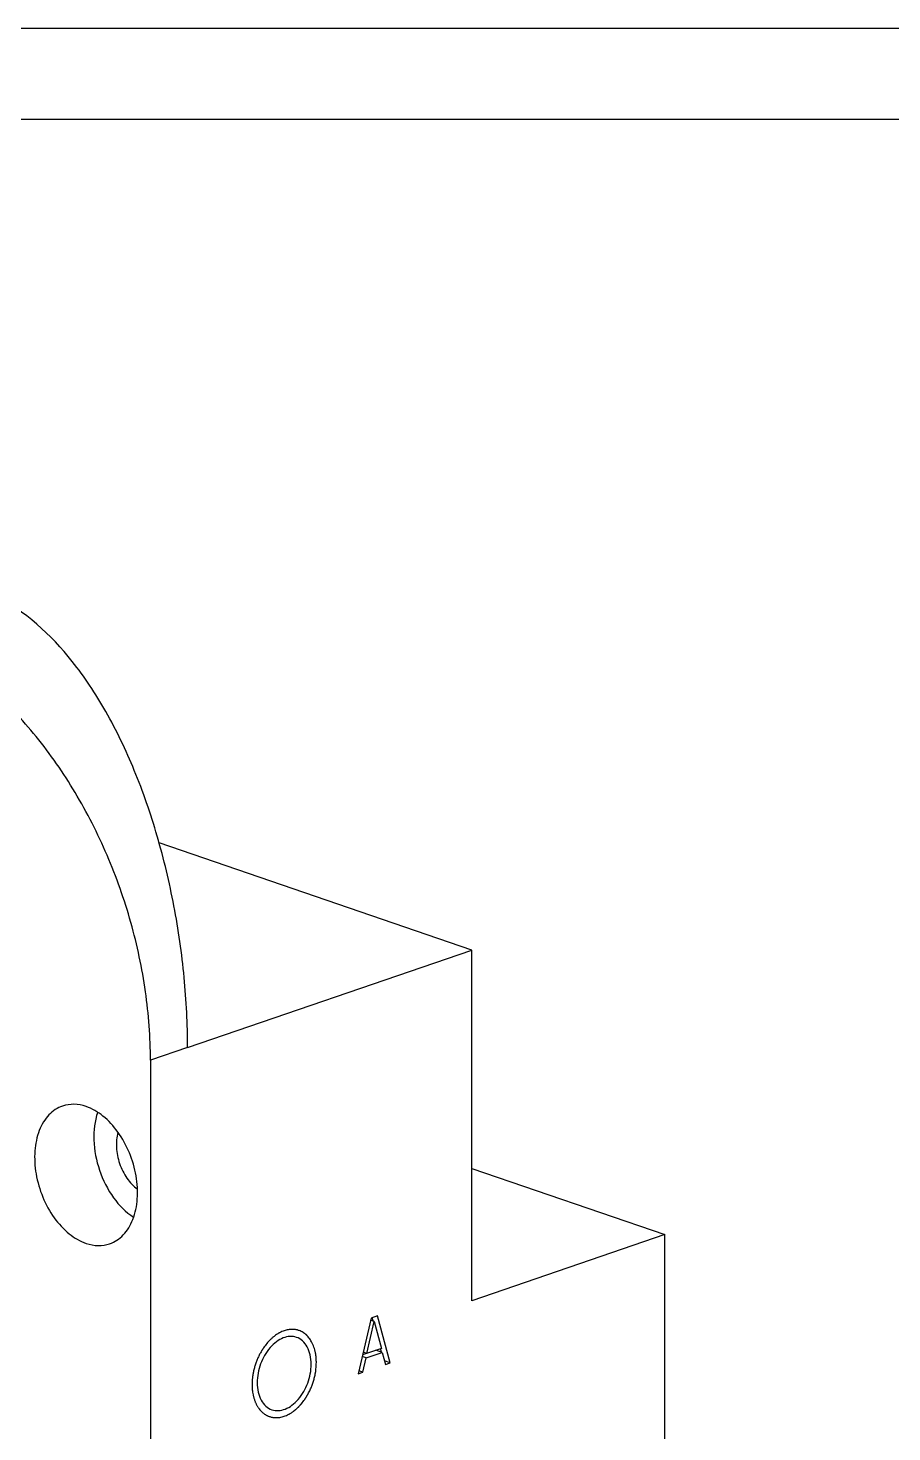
# Model space of a CAD drawing. Header units: millimetres. Extents: x 0 to 594, y 0 to 420.
# Drawn here: x 239.2 to 286.7, y 342.9 to 420 of the extents above; entities that cross this region are included whole.
import ezdxf

# ---------------------------------------------------------------- set-up
doc = ezdxf.new("R2010")
doc.units = ezdxf.units.MM
doc.header["$LTSCALE"] = 32.67
doc.layers.get('0').update_dxf_attribs({"linetype": 'CONTINUOUS'})
doc.layers.add('_AXIS', color=7, linetype='CONTINUOUS')
doc.layers.add('_ROUND', color=7, linetype='CONTINUOUS')

msp = doc.modelspace()

# ---------------------------------------------------------------- linework, layer by layer
at = {"color": 7, "linetype": 'CONTINUOUS'}
for p, q in [((0, 420), (594, 420)), ((5, 415), (589, 415)), ((263.6229, 357.3368), (274.2295, 353.7091)), ((274.2295, 353.7091), (263.6229, 350.0815)), ((274.2295, 288.4005), (274.2295, 353.7091)), ((258.0721, 349.1227), (257.365, 346.0617)), ((257.8511, 347.1877), (258.2489, 348.9432)), ((258.2489, 348.9432), (258.0466, 349.0124)), ((258.4256, 349.2436), (258.0721, 349.1227)), ((258.1813, 348.9663), (258.1338, 349.1396)), ((258.2489, 348.9432), (258.6466, 347.4598)), ((259.1327, 346.6664), (258.4256, 349.2436)), ((258.6466, 347.4598), (257.6062, 347.1058)), ((257.8511, 347.1877), (257.6416, 347.2593)), ((257.8069, 346.9327), (258.6908, 347.235)), ((258.6908, 347.235), (258.3372, 347.3559)), ((258.6528, 347.248), (258.5983, 347.4465)), ((258.6908, 347.235), (258.8676, 346.5757)), ((257.8069, 346.9327), (257.5838, 347.009)), ((257.6301, 346.1524), (257.8069, 346.9327)), ((259.1327, 346.6664), (258.814, 346.7754)), ((258.8676, 346.5757), (259.1327, 346.6664)), ((257.365, 346.0617), (257.6301, 346.1524)), ((257.6301, 346.1524), (257.4038, 346.2298))]:
    msp.add_line(p, q, dxfattribs=at)
at = {"layer": '_AXIS', "color": 7, "linetype": 'CONTINUOUS'}
for p, q in [((263.6229, 369.3452), (246.4229, 375.2279)), ((247.9902, 363.9985), (263.6229, 369.3452)), ((263.6229, 350.0815), (263.6229, 369.3452))]:
    msp.add_line(p, q, dxfattribs=at)
at = {"layer": '_AXIS', "color": 9, "linetype": 'CONTINUOUS'}
msp.add_line((247.9902, 363.9985), (245.9452, 363.299), dxfattribs=at)
at = {"layer": '_AXIS', "color": 7, "linetype": 'CONTINUOUS'}
for points, knots in [([(247.9902, 363.9985), (247.9902, 365.2806), (247.8562, 367.8861), (247.2989, 371.7728), (246.3918, 375.5848), (245.1534, 379.1725), (243.8418, 381.9191), (242.6351, 383.8827), (240.8894, 386.2882), (239.0371, 388.0066), (237.3494, 388.8267)], [0, 0, 0, 0, 0.136807, 0.2778691, 0.4184242, 0.5542757, 0.6821218, 0.7423291, 0.7997801, 1, 1, 1, 1]), ([(241.1149, 360.7753), (240.9747, 360.7274), (240.7011, 360.5929), (240.3445, 360.291), (240.0479, 359.8983), (239.7323, 359.2494), (239.539, 358.2736), (239.6166, 357.0185), (239.9827, 355.7621), (240.6014, 354.6322), (241.4096, 353.7429), (242.0744, 353.3466), (242.4097, 353.2319)], [0, 0, 0, 0, 0.0481919, 0.0979965, 0.150715, 0.2071565, 0.3315811, 0.4691416, 0.6128564, 0.7540463, 0.8847027, 1, 1, 1, 1]), ([(242.4097, 360.7495), (242.1961, 360.8225), (241.7589, 360.9093), (241.3154, 360.844), (241.1149, 360.7753)], [0, 0, 0, 0, 0.5157336, 1, 1, 1, 1]), ([(243.7045, 353.2061), (243.8446, 353.2541), (244.1182, 353.3885), (244.4749, 353.6904), (244.7714, 354.0831), (245.087, 354.732), (245.2804, 355.7078), (245.2028, 356.9629), (244.8367, 358.2194), (244.2179, 359.3492), (243.4097, 360.2385), (242.7449, 360.6348), (242.4097, 360.7495)], [0, 0, 0, 0, 0.0481919, 0.0979965, 0.150715, 0.2071565, 0.3315811, 0.4691416, 0.6128564, 0.7540463, 0.8847027, 1, 1, 1, 1]), ([(243.048, 360.4319), (242.8802, 359.9489), (242.7547, 358.8507), (243.0735, 357.2187), (243.8205, 355.733), (244.592, 354.9412), (245.0205, 354.662)], [0, 0, 0, 0, 0.2373227, 0.4999748, 0.7626416, 1, 1, 1, 1]), ([(244.1649, 359.3296), (244.0863, 359.0655), (244.0342, 358.4775), (244.2105, 357.6062), (244.6049, 356.8096), (245.0062, 356.3768), (245.2301, 356.2162)], [0, 0, 0, 0, 0.2386256, 0.5000208, 0.7614043, 1, 1, 1, 1]), ([(242.4097, 353.2319), (242.6233, 353.1589), (243.0604, 353.0721), (243.5039, 353.1374), (243.7045, 353.2061)], [0, 0, 0, 0, 0.5157336, 1, 1, 1, 1]), ([(253.9787, 348.0676), (253.8653, 348.1064), (253.6118, 348.1398), (253.2244, 348.0477), (252.8487, 347.8295), (252.3777, 347.3798), (251.9497, 346.6201), (251.8142, 345.9223), (251.8142, 345.5728)], [0, 0, 0, 0, 0.0962939, 0.1997139, 0.314509, 0.4413307, 0.719234, 1, 1, 1, 1]), ([(254.784, 346.5885), (254.784, 346.7611), (254.7519, 347.091), (254.5949, 347.5373), (254.3369, 347.8832), (254.1003, 348.0261), (253.9787, 348.0676)], [0, 0, 0, 0, 0.2895424, 0.5509376, 0.7844751, 1, 1, 1, 1]), ([(252.6195, 344.0937), (252.7329, 344.0549), (252.9864, 344.0215), (253.3738, 344.1137), (253.7495, 344.3319), (254.2206, 344.7816), (254.6485, 345.5412), (254.784, 346.2391), (254.784, 346.5885)], [0, 0, 0, 0, 0.0962939, 0.1997139, 0.314509, 0.4413307, 0.719234, 1, 1, 1, 1]), ([(251.8142, 345.5728), (251.8142, 345.4002), (251.8463, 345.0703), (252.0033, 344.6241), (252.2613, 344.2782), (252.4979, 344.1353), (252.6195, 344.0937)], [0, 0, 0, 0, 0.2895424, 0.5509376, 0.7844751, 1, 1, 1, 1])]:
    msp.add_open_spline(points, degree=3, knots=knots, dxfattribs=at)
at = {"layer": '_AXIS', "color": 2, "linetype": 'CONTINUOUS'}
for points in [[(252.4801, 347.8825), (252.4152, 347.8129), (252.2867, 347.6702), (252.1723, 347.5054), (252.1162, 347.4219)], [(253.2991, 348.4299), (253.2621, 348.4167), (253.1756, 348.3848), (253.0898, 348.3418), (253.0409, 348.3164)], [(253.4101, 348.4632), (253.3731, 348.4534), (253.3361, 348.4423), (253.2991, 348.4299)], [(253.6304, 348.5016), (253.5575, 348.4941), (253.484, 348.4813), (253.4101, 348.4632)], [(253.8454, 348.5018), (253.7747, 348.507), (253.7029, 348.507), (253.6304, 348.5016)], [(253.9841, 348.4806), (253.967, 348.4842), (253.9213, 348.4934), (253.8746, 348.4988), (253.8454, 348.5018)], [(254.1181, 348.4427), (254.1017, 348.4483), (254.0577, 348.4631), (254.0125, 348.4741), (253.9841, 348.4806)], [(254.3382, 348.3366), (254.308, 348.3548), (254.237, 348.3961), (254.1615, 348.4263), (254.1181, 348.4427)], [(254.3972, 348.2973), (254.3923, 348.3007), (254.3729, 348.3144), (254.3531, 348.3272), (254.3382, 348.3366)], [(254.4542, 348.2541), (254.4495, 348.2578), (254.4308, 348.2728), (254.4116, 348.2869), (254.3972, 348.2973)], [(254.5092, 348.2071), (254.5047, 348.2111), (254.4867, 348.2273), (254.4682, 348.2427), (254.4542, 348.2541)], [(254.5491, 348.1694), (254.548, 348.1704), (254.5464, 348.172), (254.5404, 348.1778), (254.534, 348.1841), (254.5328, 348.1852), (254.524, 348.1935), (254.5205, 348.1967), (254.5166, 348.2004), (254.5115, 348.205), (254.5092, 348.2071)], [(254.6612, 348.044), (254.6374, 348.0736), (254.613, 348.1022), (254.5878, 348.1296)], [(254.7072, 347.9826), (254.7034, 347.9879), (254.6885, 348.0088), (254.6729, 348.029), (254.6612, 348.044)], [(254.7715, 347.8843), (254.7509, 347.9181), (254.7294, 347.9509), (254.7072, 347.9826)], [(255.0018, 347.2948), (254.9745, 347.403), (254.9152, 347.6167), (254.8207, 347.7969), (254.7715, 347.8843)], [(252.1162, 347.4219), (252.114, 347.4184), (252.11, 347.4123), (252.1004, 347.3972), (252.0903, 347.3814), (252.0858, 347.3742), (252.0736, 347.3545), (252.0668, 347.3435), (252.0596, 347.3317), (252.0524, 347.3198), (252.0491, 347.3143)], [(255.0202, 347.2058), (255.0187, 347.2133), (255.013, 347.2432), (255.0066, 347.2727), (255.0018, 347.2948)], [(255.0421, 347.0686), (255.0358, 347.1149), (255.0284, 347.1606), (255.0202, 347.2058)], [(255.0202, 346.1329), (255.0267, 346.1752), (255.0398, 346.2619), (255.0557, 346.4041), (255.0642, 346.5389), (255.0661, 346.6358), (255.0669, 346.6853)], [(255.0669, 346.6853), (255.0666, 346.7139), (255.0659, 346.7731), (255.0617, 346.873), (255.0543, 346.9653), (255.0463, 347.0336), (255.0421, 347.0686)], [(251.5313, 345.4761), (251.5315, 345.4269), (251.5327, 345.3781), (251.5348, 345.3297)], [(251.5348, 345.3297), (251.535, 345.3257), (251.5355, 345.3157), (251.5371, 345.2886), (251.5384, 345.2676), (251.5401, 345.2457), (251.541, 345.2338)], [(251.541, 345.2338), (251.5417, 345.2259), (251.5443, 345.1942), (251.5477, 345.1628), (251.5503, 345.1394)], [(251.5503, 345.1394), (251.5512, 345.1316), (251.5549, 345.1004), (251.5593, 345.0696), (251.5627, 345.0466)], [(254.482, 344.7394), (254.4843, 344.743), (254.4882, 344.749), (254.4979, 344.7641), (254.5079, 344.7799), (254.5124, 344.7871), (254.5247, 344.8068), (254.5315, 344.8179), (254.5386, 344.8297), (254.5458, 344.8416), (254.5491, 344.847)], [(254.6128, 344.958), (254.6537, 345.0334), (254.6926, 345.1105), (254.7293, 345.189)], [(254.0518, 344.2125), (254.0601, 344.2206), (254.0782, 344.2383), (254.1134, 344.2738), (254.144, 344.306), (254.1696, 344.3338), (254.183, 344.3485)], [(254.183, 344.3485), (254.1857, 344.3515), (254.1923, 344.3589), (254.2103, 344.3791), (254.2241, 344.395), (254.2385, 344.4119), (254.2463, 344.4211)], [(254.2463, 344.4211), (254.3084, 344.496), (254.3684, 344.5743), (254.4259, 344.656)], [(254.4259, 344.656), (254.4283, 344.6594), (254.4342, 344.668), (254.4501, 344.6913), (254.4624, 344.7096), (254.4751, 344.7289), (254.482, 344.7394)], [(252.0491, 343.992), (252.0625, 343.9795), (252.0883, 343.9547), (252.1324, 343.917), (252.178, 343.881), (252.2188, 343.8508), (252.2699, 343.8188), (252.3157, 343.7924), (252.3629, 343.7677), (252.3981, 343.7519), (252.4152, 343.7439)], [(252.4152, 343.7439), (252.4313, 343.7372), (252.4743, 343.7197), (252.5186, 343.7059), (252.5464, 343.6976)], [(252.5464, 343.6976), (252.5632, 343.693), (252.6081, 343.681), (252.6541, 343.6728), (252.6829, 343.668)], [(252.6829, 343.668), (252.7003, 343.6655), (252.7468, 343.6592), (252.7941, 343.6566), (252.8237, 343.6554)], [(252.8237, 343.6554), (252.9014, 343.6556), (253.0582, 343.6612), (253.2189, 343.7064), (253.2991, 343.7314)], [(253.2991, 343.7314), (253.3361, 343.7446), (253.4226, 343.7766), (253.5084, 343.8196), (253.5573, 343.845)], [(253.5573, 343.845), (253.5635, 343.8483), (253.5879, 343.8615), (253.6122, 343.8756), (253.6304, 343.8863)], [(253.6304, 343.8863), (253.6485, 343.8973), (253.6969, 343.9268), (253.7447, 343.9597), (253.7745, 343.9806)]]:
    msp.add_open_spline(points, degree=3, dxfattribs=at)
for points, knots in [([(252.9436, 348.2603), (252.9046, 348.2351), (252.8462, 348.1972), (252.7687, 348.14), (252.7132, 348.0976), (252.6502, 348.0437), (252.5943, 347.9939), (252.5388, 347.9416), (252.4995, 347.9018), (252.4801, 347.8825)], [0, 0, 0, 0, 0.25, 0.375, 0.5, 0.625, 0.75, 0.875, 1, 1, 1, 1]), ([(253.0409, 348.3164), (253.0378, 348.3147), (253.0326, 348.3119), (253.0196, 348.3047), (253.0062, 348.2972), (252.9997, 348.2936), (252.9841, 348.2846), (252.9666, 348.2743), (252.9527, 348.2659), (252.9436, 348.2603)], [0, 0, 0, 0, 0.125, 0.25, 0.375, 0.5, 0.625, 0.75, 1, 1, 1, 1]), ([(254.5878, 348.1296), (254.5856, 348.1318), (254.5826, 348.1351), (254.578, 348.14), (254.5695, 348.1488), (254.5683, 348.15), (254.5601, 348.1584), (254.5535, 348.165), (254.5491, 348.1694)], [0, 0, 0, 0, 0.25, 0.375, 0.5, 0.625, 0.75, 1, 1, 1, 1]), ([(252.0491, 347.3143), (252.0162, 347.2542), (251.9664, 347.1647), (251.9019, 347.0425), (251.8593, 346.9428), (251.8134, 346.8461), (251.775, 346.7454), (251.7396, 346.6435), (251.6999, 346.5428), (251.6742, 346.4382), (251.6443, 346.3347), (251.6174, 346.2306), (251.5992, 346.1258), (251.5765, 346.021), (251.5587, 345.8819), (251.5476, 345.7777), (251.5398, 345.7082)], [0, 0, 0, 0, 0.125, 0.1875, 0.25, 0.3125, 0.375, 0.4375, 0.5, 0.5625, 0.625, 0.6875, 0.75, 0.8125, 0.875, 1, 1, 1, 1]), ([(251.5356, 345.6414), (251.535, 345.6289), (251.5342, 345.6105), (251.5332, 345.5848), (251.5327, 345.5688), (251.532, 345.5403), (251.5317, 345.5214), (251.5314, 345.5018), (251.5314, 345.4843), (251.5313, 345.4761)], [0, 0, 0, 0, 0.25, 0.375, 0.5, 0.625, 0.75, 0.875, 1, 1, 1, 1]), ([(251.5398, 345.7082), (251.5395, 345.704), (251.5391, 345.6981), (251.5384, 345.6888), (251.5382, 345.6852), (251.5372, 345.669), (251.5368, 345.6624), (251.5364, 345.6551), (251.5359, 345.6456), (251.5356, 345.6414)], [0, 0, 0, 0, 0.25, 0.375, 0.5, 0.625, 0.75, 0.875, 1, 1, 1, 1]), ([(254.7293, 345.189), (254.7588, 345.2567), (254.8029, 345.358), (254.8548, 345.4978), (254.895, 345.6126), (254.9254, 345.7169), (254.9646, 345.8593), (254.9888, 345.9721), (255.005, 346.0482)], [0, 0, 0, 0, 0.25, 0.375, 0.5, 0.625, 0.75, 1, 1, 1, 1]), ([(255.005, 346.0482), (255.0054, 346.0503), (255.006, 346.0534), (255.0082, 346.065), (255.0105, 346.0773), (255.011, 346.0799), (255.0137, 346.0953), (255.0165, 346.1114), (255.0187, 346.1244), (255.0202, 346.1329)], [0, 0, 0, 0, 0.125, 0.25, 0.375, 0.5, 0.625, 0.75, 1, 1, 1, 1]), ([(251.5627, 345.0466), (251.5719, 344.9979), (251.5853, 344.9248), (251.6054, 344.8278), (251.627, 344.7565), (251.6456, 344.6837), (251.6699, 344.6156), (251.6962, 344.5493), (251.7197, 344.4802), (251.7524, 344.4206), (251.7824, 344.358), (251.8143, 344.2976), (251.8514, 344.2432), (251.8855, 344.186), (251.9399, 344.1167), (251.9825, 344.0659), (252.0105, 344.0318)], [0, 0, 0, 0, 0.125, 0.1875, 0.25, 0.3125, 0.375, 0.4375, 0.5, 0.5625, 0.625, 0.6875, 0.75, 0.8125, 0.875, 1, 1, 1, 1]), ([(254.5491, 344.847), (254.5535, 344.8543), (254.5598, 344.8651), (254.5688, 344.8804), (254.5805, 344.9005), (254.5848, 344.9081), (254.5971, 344.9297), (254.6066, 344.9468), (254.6128, 344.958)], [0, 0, 0, 0, 0.25, 0.375, 0.5, 0.625, 0.75, 1, 1, 1, 1]), ([(252.0105, 344.0318), (252.0126, 344.0295), (252.0156, 344.0263), (252.0202, 344.0214), (252.0287, 344.0126), (252.0299, 344.0114), (252.0381, 344.003), (252.0448, 343.9963), (252.0491, 343.992)], [0, 0, 0, 0, 0.25, 0.375, 0.5, 0.625, 0.75, 1, 1, 1, 1]), ([(253.7745, 343.9806), (253.7775, 343.9827), (253.7826, 343.9864), (253.7952, 343.9955), (253.8082, 344.0051), (253.8145, 344.0097), (253.8296, 344.0212), (253.8466, 344.0342), (253.86, 344.0447), (253.8688, 344.0516)], [0, 0, 0, 0, 0.125, 0.25, 0.375, 0.5, 0.625, 0.75, 1, 1, 1, 1]), ([(253.8688, 344.0516), (253.8834, 344.0634), (253.905, 344.0808), (253.9344, 344.1057), (253.9542, 344.1226), (253.9824, 344.1478), (254.0039, 344.1673), (254.0258, 344.1876), (254.0434, 344.2045), (254.0518, 344.2125)], [0, 0, 0, 0, 0.25, 0.375, 0.5, 0.625, 0.75, 0.875, 1, 1, 1, 1])]:
    msp.add_open_spline(points, degree=3, knots=knots, dxfattribs=at)
at = {"layer": '_ROUND', "color": 7, "linetype": 'CONTINUOUS'}
msp.add_line((245.9452, 363.299), (245.9452, 334.1686), dxfattribs=at)
msp.add_open_spline([(245.9452, 363.299), (245.9452, 364.5555), (245.7534, 367.1098), (244.9469, 370.8935), (243.6461, 374.574), (241.8995, 378.0124), (240.1042, 380.6021), (238.4988, 382.4338), (236.1419, 384.729), (233.7992, 386.247), (231.8031, 386.9298)], degree=3, knots=[0, 0, 0, 0, 0.1296544, 0.2632866, 0.3981377, 0.5313219, 0.6601109, 0.722158, 0.7822962, 1, 1, 1, 1], dxfattribs=at)

doc.saveas('drawing.dxf')
